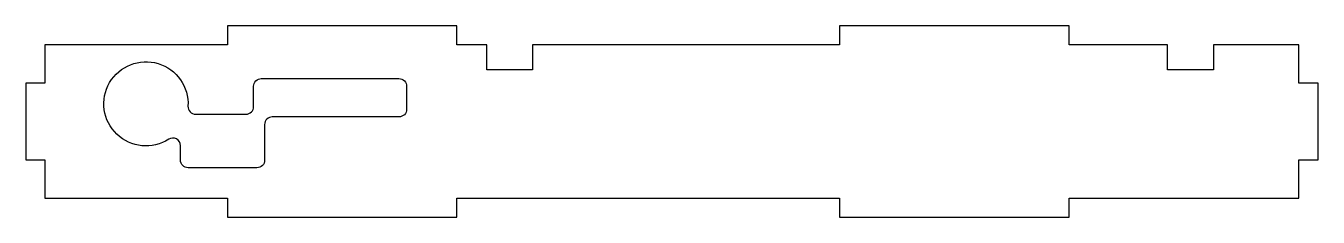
# Model space of a CAD drawing. Header units: millimetres. Extents: x 164 to 333, y -42 to -17.
import ezdxf

# ---------------------------------------------------------------- set-up
doc = ezdxf.new("R2010")
doc.units = ezdxf.units.MM
doc.layers.get('0').update_dxf_attribs({"linetype": 'CONTINUOUS'})

msp = doc.modelspace()

# ---------------------------------------------------------------- linework, layer by layer
msp.add_lwpolyline([(330.54, -39.99), (330.54, -34.99), (333.04, -34.99), (333.04, -24.99), (330.54, -24.99), (330.54, -19.99), (319.37, -19.99), (319.37, -23.24), (313.37, -23.24), (313.37, -19.99), (300.48, -19.99), (300.48, -17.49), (270.48, -17.49), (270.48, -19.99), (230.37, -19.99), (230.37, -23.24), (224.37, -23.24), (224.37, -19.99), (220.48, -19.99), (220.48, -17.49), (190.48, -17.49), (190.48, -19.99), (166.64, -19.99), (166.64, -24.99), (164.14, -24.99), (164.14, -34.99), (166.64, -34.99), (166.64, -39.99), (190.48, -39.99), (190.48, -42.49), (220.48, -42.49), (220.48, -39.99), (270.48, -39.99), (270.48, -42.49), (300.48, -42.49), (300.48, -39.99)], close=True)
msp.add_lwpolyline([(196.35, -29.39, 0.414214), (195.35, -30.39), (195.35, -35.04, -0.414214), (194.35, -36.04), (185.35, -36.04, -0.414214), (184.35, -35.04), (184.35, -33.15, 0.592916), (182.81, -32.31, -4.158966), (185.33, -27.99, 0.430995), (186.33, -29.04), (192.91, -29.04, 0.414214), (193.91, -28.04), (193.91, -25.39, -0.414214), (194.91, -24.39), (212.91, -24.39, -0.414214), (213.91, -25.39), (213.91, -28.39, -0.414214), (212.91, -29.39)], format="xyb", close=True)

doc.saveas('drawing.dxf')
